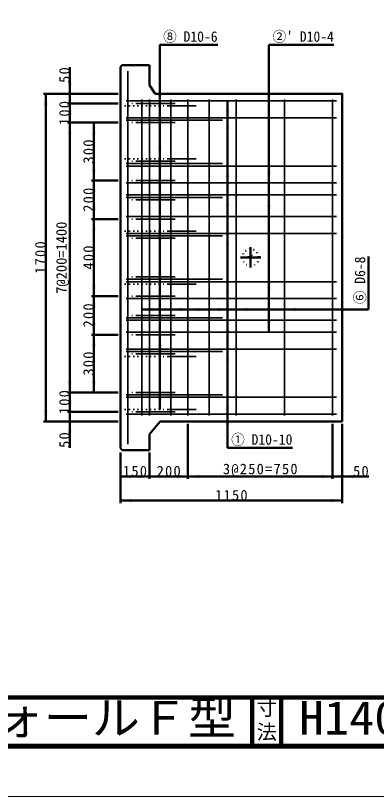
# Model space of a CAD drawing. Units: millimetres, scale not verified, with parts at other scales. Extents: x -2102 to 2102, y -1485 to 1485.
# Drawn here: x 56 to 805, y -1485 to 135 of the extents above; entities that cross this region are included whole.
import ezdxf
from ezdxf.enums import TextEntityAlignment as Align

# ---------------------------------------------------------------- set-up
doc = ezdxf.new("R2010")
doc.units = ezdxf.units.MM
doc.header["$LTSCALE"] = 5
doc.linetypes.add('DOTTED', pattern=[1.75, 0.25, -1.5])
doc.linetypes.add('LONG_DASHED_DOTTED', pattern=[15.25, 12, -1.5, 0.25, -1.5])
doc.layers.add('0-0_V-nasSTD', color=7, linetype='Continuous', lineweight=50)
doc.layers.add('0-1_0', color=7, linetype='Continuous', lineweight=100)
doc.styles.add('ＭＳ ゴシック', font='')
doc.styles.get('ＭＳ ゴシック').set_extended_font_data('MS Gothic')

msp = doc.modelspace()

# ---------------------------------------------------------------- linework, layer by layer
at = {"layer": '0-0_V-nasSTD'}
for p, q in [((582, -521.654), (582, 74.346)), ((582, 74.346), (717, 74.346)), ((277.6, 32.546), (274, 28.946)), ((334, 32.546), (277.6, 32.546)), ((334, 32.546), (334, -9.034)), ((274, 28.946), (274, -762.654)), ((334, -9.034), (346, -26.854)), ((269, -26.854), (114, -26.854)), ((119, -26.854), (119, -706.854)), ((269, -46.854), (164, -46.854)), ((169, -46.854), (169, -86.854)), ((496, -761.854), (496, -41.854)), ((269, -86.854), (164, -86.854)), ((169, -646.854), (169, -86.854)), ((219, -206.854), (219, -86.854)), ((269, -206.854), (214, -206.854)), ((219, -286.854), (219, -206.854)), ((269, -286.854), (214, -286.854)), ((219, -446.854), (219, -286.854)), ((788.305, -474.454), (788.305, -364.454)), ((269, -446.854), (214, -446.854)), ((219, -526.854), (219, -446.854)), ((318.305, -474.454), (788.305, -474.454)), ((269, -526.854), (214, -526.854)), ((219, -646.854), (219, -526.854)), ((269, -646.854), (164, -646.854)), ((169, -686.854), (169, -646.854)), ((269, -686.854), (164, -686.854)), ((269, -706.854), (114, -706.854)), ((356.065, -706.854), (334, -733.033)), ((734, -706.854), (356.065, -706.854)), ((414, -826.254), (414, -711.854)), ((714, -826.254), (714, -711.854)), ((734, -876.254), (734, -711.854)), ((334, -766.254), (334, -733.033)), ((274, -762.654), (277.6, -766.254)), ((274, -876.254), (274, -771.254)), ((277.6, -766.254), (334, -766.254)), ((334, -826.254), (334, -771.254)), ((496, -761.854), (631, -761.854)), ((334, -821.254), (274, -821.254)), ((334, -821.254), (414, -821.254)), ((734, -871.254), (274, -871.254))]:
    msp.add_line(p, q, dxfattribs=at)
at = {"layer": '0-0_V-nasSTD', "lineweight": 35}
for p, q in [((289.4, 20.146), (289.4, -753.854)), ((722, -41.854), (286, -41.854)), ((307.526, -46.854), (387.526, -46.854)), ((318.305, -694.854), (318.305, -38.854)), ((334, -694.854), (334, -38.854)), ((378.305, -694.854), (378.305, -38.854)), ((414, -694.854), (414, -38.854)), ((458, -694.854), (458, -38.854)), ((514, -694.854), (514, -38.854)), ((614, -694.854), (614, -38.854)), ((714, -694.854), (714, -38.854)), ((371.159, -51.854), (431.159, -51.854)), ((722, -76.854), (286, -76.854)), ((486, -81.854), (286, -81.854)), ((307.526, -86.854), (387.526, -86.854)), ((371.159, -161.854), (431.159, -161.854)), ((486, -171.854), (286, -171.854)), ((722, -176.854), (286, -176.854)), ((307.526, -166.854), (387.526, -166.854)), ((307.526, -206.854), (387.526, -206.854)), ((722, -212.054), (286, -212.054)), ((722, -236.854), (286, -236.854)), ((486, -241.854), (286, -241.854)), ((307.526, -246.854), (387.526, -246.854)), ((722, -281.654), (286, -281.654)), ((307.526, -286.854), (387.526, -286.854)), ((722, -316.854), (286, -316.854)), ((486, -321.854), (286, -321.854)), ((371.159, -311.854), (431.159, -311.854)), ((307.526, -326.854), (387.526, -326.854)), ((486, -411.854), (286, -411.854)), ((722, -416.854), (286, -416.854)), ((307.526, -406.854), (387.526, -406.854)), ((371.159, -421.854), (431.159, -421.854)), ((722, -452.054), (286, -452.054)), ((307.526, -446.854), (387.526, -446.854)), ((486, -491.854), (286, -491.854)), ((722, -496.854), (286, -496.854)), ((307.526, -486.854), (387.526, -486.854)), ((722, -521.654), (286, -521.654)), ((307.526, -526.854), (387.526, -526.854)), ((722, -556.854), (286, -556.854)), ((486, -561.854), (286, -561.854)), ((307.526, -566.854), (387.526, -566.854)), ((371.159, -571.854), (431.159, -571.854)), ((307.526, -646.854), (387.526, -646.854)), ((486, -651.854), (286, -651.854)), ((722, -656.854), (286, -656.854)), ((722, -691.854), (286, -691.854)), ((307.526, -686.854), (387.526, -686.854)), ((371.159, -681.854), (431.159, -681.854))]:
    msp.add_line(p, q, dxfattribs=at)
at = {"layer": '0-0_V-nasSTD', "linetype": 'DOTTED', "lineweight": 35}
for p, q in [((307.526, -46.854), (294, -46.854)), ((284, -51.854), (371.159, -51.854)), ((307.526, -86.854), (294, -86.854)), ((284, -161.854), (371.159, -161.854)), ((307.526, -166.854), (294, -166.854)), ((307.526, -206.854), (294, -206.854)), ((307.526, -246.854), (294, -246.854)), ((307.526, -286.854), (294, -286.854)), ((284, -311.854), (371.159, -311.854)), ((307.526, -326.854), (294, -326.854)), ((307.526, -406.854), (294, -406.854)), ((284, -421.854), (371.159, -421.854)), ((307.526, -446.854), (294, -446.854)), ((307.526, -486.854), (294, -486.854)), ((307.526, -526.854), (294, -526.854)), ((307.526, -566.854), (294, -566.854)), ((284, -571.854), (371.159, -571.854)), ((307.526, -646.854), (294, -646.854)), ((284, -681.854), (371.159, -681.854)), ((307.526, -686.854), (294, -686.854))]:
    msp.add_line(p, q, dxfattribs=at)
at = {"layer": '0-0_V-nasSTD', "linetype": 'LONG_DASHED_DOTTED'}
for p, q in [((544, -345.054), (544, -387.454)), ((522.8, -366.854), (565.2, -366.854))]:
    msp.add_line(p, q, dxfattribs=at)
at = {"layer": '0-0_V-nasSTD', "lineweight": 100}
for p, q in [((547.5, -1280), (547.5, -1380)), ((607.5, -1280), (607.5, -1380)), ((-1997.5, -1380), (1997.5, -1380))]:
    msp.add_line(p, q, dxfattribs=at)
at = {"layer": '0-0_V-nasSTD', "lineweight": 18}
for points in [[(-2102.5, -1485), (-2102.5, 1485), (2102.5, 1485), (2102.5, -1485)], [(-2002.5, -1385), (-2002.5, 1385), (2002.5, 1385), (2002.5, -1385)]]:
    msp.add_lwpolyline(points, close=True, dxfattribs=at)
at = {"layer": '0-0_V-nasSTD'}
for points in [[(355.718, -681.854), (355.718, 74.346), (475.718, 74.346)], [(169, -46.854), (169, -26.854), (169, 28.146)], [(734, -706.854), (734, -26.854), (346, -26.854)], [(169, -686.854), (169, -706.854), (169, -761.854)], [(414, -821.254), (714, -821.254), (734, -821.254), (789, -821.254)]]:
    msp.add_lwpolyline(points, dxfattribs=at)
at = {"layer": '0-0_V-nasSTD', "linetype": 'DOTTED'}
for radius in [17.2, 5]:
    msp.add_circle((544, -366.854), radius, dxfattribs=at)
at = {"layer": '0-0_V-nasSTD'}
for points in [[(165, -2.854), (169, -26.854), (169, -2.854)], [(169, -26.854), (169, -2.854), (173, -2.854)], [(115, -50.854), (119, -50.854), (119, -26.854)], [(119, -50.854), (119, -26.854), (123, -50.854)], [(351.718, -27.854), (355.718, -51.854), (355.718, -27.854)], [(355.718, -51.854), (355.718, -27.854), (359.718, -27.854)], [(165, -70.854), (169, -70.854), (169, -46.854)], [(169, -70.854), (169, -46.854), (173, -70.854)], [(492, -65.854), (496, -65.854), (496, -41.854)], [(496, -65.854), (496, -41.854), (500, -65.854)], [(165, -62.854), (169, -86.854), (169, -62.854)], [(169, -86.854), (169, -62.854), (173, -62.854)], [(492, -100.854), (496, -100.854), (496, -76.854)], [(496, -100.854), (496, -76.854), (500, -100.854)], [(165, -110.854), (169, -110.854), (169, -86.854)], [(169, -110.854), (169, -86.854), (173, -110.854)], [(215, -110.854), (219, -110.854), (219, -86.854)], [(219, -110.854), (219, -86.854), (223, -110.854)], [(351.718, -137.854), (355.718, -161.854), (355.718, -137.854)], [(355.718, -161.854), (355.718, -137.854), (359.718, -137.854)], [(492, -200.854), (496, -200.854), (496, -176.854)], [(496, -200.854), (496, -176.854), (500, -200.854)], [(215, -182.854), (219, -206.854), (219, -182.854)], [(219, -206.854), (219, -182.854), (223, -182.854)], [(578, -188.054), (582, -212.054), (582, -188.054)], [(582, -212.054), (582, -188.054), (586, -188.054)], [(215, -230.854), (219, -230.854), (219, -206.854)], [(219, -230.854), (219, -206.854), (223, -230.854)], [(492, -260.854), (496, -260.854), (496, -236.854)], [(496, -260.854), (496, -236.854), (500, -260.854)], [(578, -257.654), (582, -281.654), (582, -257.654)], [(582, -281.654), (582, -257.654), (586, -257.654)], [(215, -262.854), (219, -286.854), (219, -262.854)], [(219, -286.854), (219, -262.854), (223, -262.854)], [(215, -310.854), (219, -310.854), (219, -286.854)], [(219, -310.854), (219, -286.854), (223, -310.854)], [(351.718, -287.854), (355.718, -311.854), (355.718, -287.854)], [(355.718, -311.854), (355.718, -287.854), (359.718, -287.854)], [(492, -340.854), (496, -340.854), (496, -316.854)], [(496, -340.854), (496, -316.854), (500, -340.854)], [(351.718, -397.854), (355.718, -421.854), (355.718, -397.854)], [(355.718, -421.854), (355.718, -397.854), (359.718, -397.854)], [(492, -440.854), (496, -440.854), (496, -416.854)], [(496, -440.854), (496, -416.854), (500, -440.854)], [(215, -422.854), (219, -446.854), (219, -422.854)], [(219, -446.854), (219, -422.854), (223, -422.854)], [(578, -428.054), (582, -452.054), (582, -428.054)], [(582, -452.054), (582, -428.054), (586, -428.054)], [(215, -470.854), (219, -470.854), (219, -446.854)], [(219, -470.854), (219, -446.854), (223, -470.854)], [(318.305, -474.454), (342.305, -474.454), (342.305, -470.454)], [(318.305, -474.454), (342.305, -478.454), (342.305, -474.454)], [(334, -474.454), (358, -474.454), (358, -470.454)], [(334, -474.454), (358, -478.454), (358, -474.454)], [(378.305, -474.454), (402.305, -474.454), (402.305, -470.454)], [(378.305, -474.454), (402.305, -478.454), (402.305, -474.454)], [(414, -474.454), (438, -474.454), (438, -470.454)], [(414, -474.454), (438, -478.454), (438, -474.454)], [(458, -474.601), (482, -474.601), (482, -470.601)], [(458, -474.601), (482, -478.601), (482, -474.601)], [(514, -474.454), (538, -474.454), (538, -470.454)], [(514, -474.454), (538, -478.454), (538, -474.454)], [(614, -474.454), (638, -474.454), (638, -470.454)], [(614, -474.454), (638, -478.454), (638, -474.454)], [(714, -474.454), (738, -474.454), (738, -470.454)], [(714, -474.454), (738, -478.454), (738, -474.454)], [(492, -520.854), (496, -520.854), (496, -496.854)], [(496, -520.854), (496, -496.854), (500, -520.854)], [(578, -497.654), (582, -521.654), (582, -497.654)], [(582, -521.654), (582, -497.654), (586, -497.654)], [(215, -502.854), (219, -526.854), (219, -502.854)], [(219, -526.854), (219, -502.854), (223, -502.854)], [(215, -550.854), (219, -550.854), (219, -526.854)], [(219, -550.854), (219, -526.854), (223, -550.854)], [(351.718, -547.854), (355.718, -571.854), (355.718, -547.854)], [(355.718, -571.854), (355.718, -547.854), (359.718, -547.854)], [(492, -580.854), (496, -580.854), (496, -556.854)], [(496, -580.854), (496, -556.854), (500, -580.854)], [(165, -622.854), (169, -646.854), (169, -622.854)], [(169, -646.854), (169, -622.854), (173, -622.854)], [(215, -622.854), (219, -646.854), (219, -622.854)], [(219, -646.854), (219, -622.854), (223, -622.854)], [(165, -670.854), (169, -670.854), (169, -646.854)], [(169, -670.854), (169, -646.854), (173, -670.854)], [(165, -662.854), (169, -686.854), (169, -662.854)], [(169, -686.854), (169, -662.854), (173, -662.854)], [(351.718, -657.854), (355.718, -681.854), (355.718, -657.854)], [(355.718, -681.854), (355.718, -657.854), (359.718, -657.854)], [(492, -680.854), (496, -680.854), (496, -656.854)], [(496, -680.854), (496, -656.854), (500, -680.854)], [(115, -682.854), (119, -706.854), (119, -682.854)], [(119, -706.854), (119, -682.854), (123, -682.854)], [(492, -715.854), (496, -715.854), (496, -691.854)], [(496, -715.854), (496, -691.854), (500, -715.854)], [(165, -730.854), (169, -730.854), (169, -706.854)], [(169, -730.854), (169, -706.854), (173, -730.854)], [(274, -821.254), (298, -821.254), (298, -817.254)], [(274, -821.254), (298, -825.254), (298, -821.254)], [(310, -821.254), (310, -817.254), (334, -821.254)], [(310, -825.254), (310, -821.254), (334, -821.254)], [(334, -821.254), (358, -821.254), (358, -817.254)], [(334, -821.254), (358, -825.254), (358, -821.254)], [(390, -821.254), (390, -817.254), (414, -821.254)], [(390, -825.254), (390, -821.254), (414, -821.254)], [(414, -821.254), (438, -821.254), (438, -817.254)], [(414, -821.254), (438, -825.254), (438, -821.254)], [(690, -821.254), (690, -817.254), (714, -821.254)], [(690, -825.254), (690, -821.254), (714, -821.254)], [(734, -821.254), (758, -821.254), (758, -817.254)], [(734, -821.254), (758, -825.254), (758, -821.254)], [(274, -871.254), (298, -871.254), (298, -867.254)], [(274, -871.254), (298, -875.254), (298, -871.254)], [(710, -871.254), (710, -867.254), (734, -871.254)], [(710, -875.254), (710, -871.254), (734, -871.254)]]:
    msp.add_solid(points, dxfattribs=at)
at = {"layer": '0-1_0'}
msp.add_line((-1997.5, -1280), (1997.5, -1280), dxfattribs=at)

# ---------------------------------------------------------------- texts
at = {"layer": '0-0_V-nasSTD', "style": 'ＭＳ ゴシック'}
for s, height, width, p in [('⑧ D10-6', 21.85, 0.95, (362.447, 74.346)), ("②' D10-4", 21.85, 0.95, (589.571, 74.346)), ('① D10-10', 21.85, 0.95, (503.571, -761.854)), ('1stタッチウォールＦ型', 69.65, 1.05, (-533.25, -1377.53)), ('H1400×B1150×L1997', 69.65, 1.1, (644.25, -1377.492))]:
    msp.add_text(s, height=height, dxfattribs=dict(at, width=width)).set_placement(p, align=Align.BOTTOM_LEFT)
msp.add_text('7@200=1400', height=21.99, rotation=90, dxfattribs=at).set_placement((169, -441.854), align=Align.BOTTOM_LEFT)
at = {"layer": '0-0_V-nasSTD', "style": 'ＭＳ ゴシック', "width": 0.95}
msp.add_text('⑥ D6-8', height=21.85, rotation=90, dxfattribs=at).set_placement((788.305, -463.566), align=Align.BOTTOM_LEFT)
at = {"layer": '0-0_V-nasSTD', "style": 'ＭＳ ゴシック'}
for s, p in [('寸', (556.482, -1326.001)), ('法', (556.476, -1375.99))]:
    msp.add_text(s, height=30.79, dxfattribs=at).set_placement(p, align=Align.BOTTOM_LEFT)
at = {"layer": '0-0_V-nasSTD', "char_height": 21.99, "attachment_point": 7, "rotation": 90, "style": 'ＭＳ ゴシック'}
for s, insert in [('\\T1.17;50', (169, -4.354)), ('\\T1.17;100', (169, -91.854)), ('\\T1.17;300', (219, -171.854)), ('\\T1.17;200', (219, -271.854)), ('\\T1.17;1700', (119, -400.604)), ('\\T1.17;400', (219, -391.854)), ('\\T1.17;200', (219, -511.854)), ('\\T1.17;300', (219, -611.854)), ('\\T1.17;100', (169, -691.854)), ('\\T1.17;50', (169, -761.854))]:
    msp.add_mtext(s, dxfattribs=dict(at, insert=insert))
at = {"layer": '0-0_V-nasSTD', "char_height": 21.99, "attachment_point": 7, "style": 'ＭＳ ゴシック'}
for s, insert in [('\\T1.17;150', (279, -821.254)), ('\\T1.17;200', (349, -821.254)), ('\\T1.17;3@250=750', (486.5, -821.254)), ('\\T1.17;50', (756.5, -821.254)), ('\\T1.17;1150', (470.25, -871.254))]:
    msp.add_mtext(s, dxfattribs=dict(at, insert=insert))

doc.saveas('drawing.dxf')
